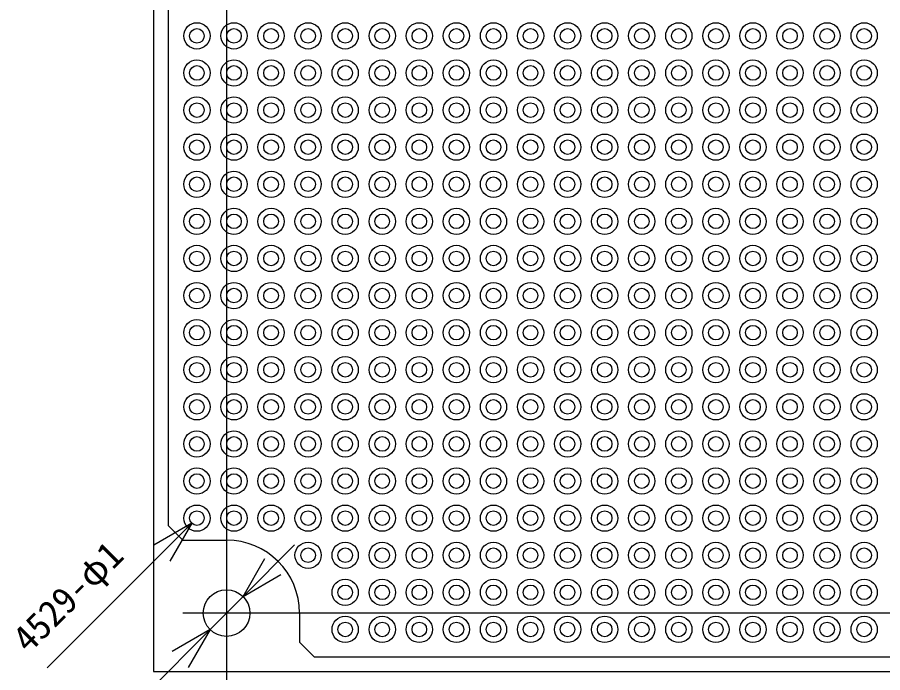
# Model space of a CAD drawing. Units: millimetres on the paper. Extents: x -95 to 95, y -138 to 138.
# Drawn here: x -61.8 to -2.5, y -44.1 to 0.8 of the extents above; entities that cross this region are included whole.
import ezdxf
from ezdxf.enums import TextEntityAlignment as Align

# ---------------------------------------------------------------- set-up
doc = ezdxf.new("R2010")
doc.units = ezdxf.units.MM
doc.layers.add('0-0', color=4, linetype='Continuous')
doc.layers.add('0-1', color=7, linetype='Continuous')
doc.styles.add('ＭＳ ゴシック', font='')
doc.styles.get('ＭＳ ゴシック').set_extended_font_data('MS Gothic')

msp = doc.modelspace()

# ---------------------------------------------------------------- linework, layer by layer
at = {"layer": '0-0'}
for p, q in [((-47.5, 109), (-47.5, -56.6)), ((-46.369, -38.869), (-43.771, -37.369)), ((-46.369, -38.869), (-48.631, -41.131)), ((57.5, -40), (-50.5, -40)), ((-48.631, -41.131), (-59.521, -52.021)), ((-48.631, -41.131), (-51.229, -42.631)), ((-48.631, -41.131), (-50.131, -43.729))]:
    msp.add_line(p, q, dxfattribs=at)
msp.add_lwpolyline([(-42.833, -35.333), (-46.369, -38.869), (-44.869, -36.271)], dxfattribs=at)
at = {"layer": '0-1'}
for p, q in [((-51.5, 94), (-51.5, -34)), ((-51.5, -34), (-50.5, -35)), ((-50.5, -35), (-47.5, -35)), ((-42.5, -40), (-42.5, -42)), ((-42.5, -42), (-41.5, -43)), ((-41.5, -43), (41.5, -43))]:
    msp.add_line(p, q, dxfattribs=at)
at = {"layer": '0-1', "color": 4}
for q in [(-59.783, -43.753), (-52.482, -35.354), (-51.384, -36.452)]:
    msp.add_line((-49.884, -33.854), q, dxfattribs=at)
at = {"layer": '0-1'}
msp.add_lwpolyline([(-52.5, -44), (52.5, -44), (52.5, 104), (-52.5, 104)], close=True, dxfattribs=at)
for centre, radius in [((-49.53, -0.48), 0.9), ((-49.53, -0.48), 0.5), ((-46.99, -0.48), 0.9), ((-46.99, -0.48), 0.5), ((-44.45, -0.48), 0.9), ((-44.45, -0.48), 0.5), ((-41.91, -0.48), 0.9), ((-41.91, -0.48), 0.5), ((-39.37, -0.48), 0.9), ((-39.37, -0.48), 0.5), ((-36.83, -0.48), 0.9), ((-36.83, -0.48), 0.5), ((-34.29, -0.48), 0.9), ((-34.29, -0.48), 0.5), ((-31.75, -0.48), 0.9), ((-31.75, -0.48), 0.5), ((-29.21, -0.48), 0.9), ((-29.21, -0.48), 0.5), ((-26.67, -0.48), 0.9), ((-26.67, -0.48), 0.5), ((-24.13, -0.48), 0.9), ((-24.13, -0.48), 0.5), ((-21.59, -0.48), 0.9), ((-21.59, -0.48), 0.5), ((-19.05, -0.48), 0.9), ((-19.05, -0.48), 0.5), ((-16.51, -0.48), 0.9), ((-16.51, -0.48), 0.5), ((-13.97, -0.48), 0.9), ((-13.97, -0.48), 0.5), ((-11.43, -0.48), 0.9), ((-11.43, -0.48), 0.5), ((-8.89, -0.48), 0.9), ((-8.89, -0.48), 0.5), ((-6.35, -0.48), 0.9), ((-6.35, -0.48), 0.5), ((-3.81, -0.48), 0.9), ((-3.81, -0.48), 0.5), ((-49.53, -3.02), 0.9), ((-46.99, -3.02), 0.9), ((-44.45, -3.02), 0.9), ((-41.91, -3.02), 0.9), ((-39.37, -3.02), 0.9), ((-36.83, -3.02), 0.9), ((-34.29, -3.02), 0.9), ((-31.75, -3.02), 0.9), ((-29.21, -3.02), 0.9), ((-26.67, -3.02), 0.9), ((-24.13, -3.02), 0.9), ((-21.59, -3.02), 0.9), ((-19.05, -3.02), 0.9), ((-16.51, -3.02), 0.9), ((-13.97, -3.02), 0.9), ((-11.43, -3.02), 0.9), ((-8.89, -3.02), 0.9), ((-6.35, -3.02), 0.9), ((-3.81, -3.02), 0.9), ((-49.53, -3.02), 0.5), ((-46.99, -3.02), 0.5), ((-44.45, -3.02), 0.5), ((-41.91, -3.02), 0.5), ((-39.37, -3.02), 0.5), ((-36.83, -3.02), 0.5), ((-34.29, -3.02), 0.5), ((-31.75, -3.02), 0.5), ((-29.21, -3.02), 0.5), ((-26.67, -3.02), 0.5), ((-24.13, -3.02), 0.5), ((-21.59, -3.02), 0.5), ((-19.05, -3.02), 0.5), ((-16.51, -3.02), 0.5), ((-13.97, -3.02), 0.5), ((-11.43, -3.02), 0.5), ((-8.89, -3.02), 0.5), ((-6.35, -3.02), 0.5), ((-3.81, -3.02), 0.5), ((-49.53, -5.56), 0.9), ((-46.99, -5.56), 0.9), ((-44.45, -5.56), 0.9), ((-41.91, -5.56), 0.9), ((-39.37, -5.56), 0.9), ((-36.83, -5.56), 0.9), ((-34.29, -5.56), 0.9), ((-31.75, -5.56), 0.9), ((-29.21, -5.56), 0.9), ((-26.67, -5.56), 0.9), ((-24.13, -5.56), 0.9), ((-21.59, -5.56), 0.9), ((-19.05, -5.56), 0.9), ((-16.51, -5.56), 0.9), ((-13.97, -5.56), 0.9), ((-11.43, -5.56), 0.9), ((-8.89, -5.56), 0.9), ((-6.35, -5.56), 0.9), ((-3.81, -5.56), 0.9), ((-49.53, -5.56), 0.5), ((-46.99, -5.56), 0.5), ((-44.45, -5.56), 0.5), ((-41.91, -5.56), 0.5), ((-39.37, -5.56), 0.5), ((-36.83, -5.56), 0.5), ((-34.29, -5.56), 0.5), ((-31.75, -5.56), 0.5), ((-29.21, -5.56), 0.5), ((-26.67, -5.56), 0.5), ((-24.13, -5.56), 0.5), ((-21.59, -5.56), 0.5), ((-19.05, -5.56), 0.5), ((-16.51, -5.56), 0.5), ((-13.97, -5.56), 0.5), ((-11.43, -5.56), 0.5), ((-8.89, -5.56), 0.5), ((-6.35, -5.56), 0.5), ((-3.81, -5.56), 0.5), ((-49.53, -8.1), 0.9), ((-49.53, -8.1), 0.5), ((-46.99, -8.1), 0.9), ((-46.99, -8.1), 0.5), ((-44.45, -8.1), 0.9), ((-44.45, -8.1), 0.5), ((-41.91, -8.1), 0.9), ((-41.91, -8.1), 0.5), ((-39.37, -8.1), 0.9), ((-39.37, -8.1), 0.5), ((-36.83, -8.1), 0.9), ((-36.83, -8.1), 0.5), ((-34.29, -8.1), 0.9), ((-34.29, -8.1), 0.5), ((-31.75, -8.1), 0.9), ((-31.75, -8.1), 0.5), ((-29.21, -8.1), 0.9), ((-29.21, -8.1), 0.5), ((-26.67, -8.1), 0.9), ((-26.67, -8.1), 0.5), ((-24.13, -8.1), 0.9), ((-24.13, -8.1), 0.5), ((-21.59, -8.1), 0.9), ((-21.59, -8.1), 0.5), ((-19.05, -8.1), 0.9), ((-19.05, -8.1), 0.5), ((-16.51, -8.1), 0.9), ((-16.51, -8.1), 0.5), ((-13.97, -8.1), 0.9), ((-13.97, -8.1), 0.5), ((-11.43, -8.1), 0.9), ((-11.43, -8.1), 0.5), ((-8.89, -8.1), 0.9), ((-8.89, -8.1), 0.5), ((-6.35, -8.1), 0.9), ((-6.35, -8.1), 0.5), ((-3.81, -8.1), 0.9), ((-3.81, -8.1), 0.5), ((-49.53, -10.64), 0.9), ((-46.99, -10.64), 0.9), ((-44.45, -10.64), 0.9), ((-41.91, -10.64), 0.9), ((-39.37, -10.64), 0.9), ((-36.83, -10.64), 0.9), ((-34.29, -10.64), 0.9), ((-31.75, -10.64), 0.9), ((-29.21, -10.64), 0.9), ((-26.67, -10.64), 0.9), ((-24.13, -10.64), 0.9), ((-21.59, -10.64), 0.9), ((-19.05, -10.64), 0.9), ((-16.51, -10.64), 0.9), ((-13.97, -10.64), 0.9), ((-11.43, -10.64), 0.9), ((-8.89, -10.64), 0.9), ((-6.35, -10.64), 0.9), ((-3.81, -10.64), 0.9), ((-49.53, -10.64), 0.5), ((-46.99, -10.64), 0.5), ((-44.45, -10.64), 0.5), ((-41.91, -10.64), 0.5), ((-39.37, -10.64), 0.5), ((-36.83, -10.64), 0.5), ((-34.29, -10.64), 0.5), ((-31.75, -10.64), 0.5), ((-29.21, -10.64), 0.5), ((-26.67, -10.64), 0.5), ((-24.13, -10.64), 0.5), ((-21.59, -10.64), 0.5), ((-19.05, -10.64), 0.5), ((-16.51, -10.64), 0.5), ((-13.97, -10.64), 0.5), ((-11.43, -10.64), 0.5), ((-8.89, -10.64), 0.5), ((-6.35, -10.64), 0.5), ((-3.81, -10.64), 0.5), ((-49.53, -13.18), 0.9), ((-46.99, -13.18), 0.9), ((-44.45, -13.18), 0.9), ((-41.91, -13.18), 0.9), ((-39.37, -13.18), 0.9), ((-36.83, -13.18), 0.9), ((-34.29, -13.18), 0.9), ((-31.75, -13.18), 0.9), ((-29.21, -13.18), 0.9), ((-26.67, -13.18), 0.9), ((-24.13, -13.18), 0.9), ((-21.59, -13.18), 0.9), ((-19.05, -13.18), 0.9), ((-16.51, -13.18), 0.9), ((-13.97, -13.18), 0.9), ((-11.43, -13.18), 0.9), ((-8.89, -13.18), 0.9), ((-6.35, -13.18), 0.9), ((-3.81, -13.18), 0.9), ((-49.53, -13.18), 0.5), ((-46.99, -13.18), 0.5), ((-44.45, -13.18), 0.5), ((-41.91, -13.18), 0.5), ((-39.37, -13.18), 0.5), ((-36.83, -13.18), 0.5), ((-34.29, -13.18), 0.5), ((-31.75, -13.18), 0.5), ((-29.21, -13.18), 0.5), ((-26.67, -13.18), 0.5), ((-24.13, -13.18), 0.5), ((-21.59, -13.18), 0.5), ((-19.05, -13.18), 0.5), ((-16.51, -13.18), 0.5), ((-13.97, -13.18), 0.5), ((-11.43, -13.18), 0.5), ((-8.89, -13.18), 0.5), ((-6.35, -13.18), 0.5), ((-3.81, -13.18), 0.5), ((-49.53, -15.72), 0.9), ((-46.99, -15.72), 0.9), ((-44.45, -15.72), 0.9), ((-41.91, -15.72), 0.9), ((-39.37, -15.72), 0.9), ((-36.83, -15.72), 0.9), ((-34.29, -15.72), 0.9), ((-31.75, -15.72), 0.9), ((-29.21, -15.72), 0.9), ((-26.67, -15.72), 0.9), ((-24.13, -15.72), 0.9), ((-21.59, -15.72), 0.9), ((-19.05, -15.72), 0.9), ((-16.51, -15.72), 0.9), ((-13.97, -15.72), 0.9), ((-11.43, -15.72), 0.9), ((-8.89, -15.72), 0.9), ((-6.35, -15.72), 0.9), ((-3.81, -15.72), 0.9), ((-49.53, -15.72), 0.5), ((-46.99, -15.72), 0.5), ((-44.45, -15.72), 0.5), ((-41.91, -15.72), 0.5), ((-39.37, -15.72), 0.5), ((-36.83, -15.72), 0.5), ((-34.29, -15.72), 0.5), ((-31.75, -15.72), 0.5), ((-29.21, -15.72), 0.5), ((-26.67, -15.72), 0.5), ((-24.13, -15.72), 0.5), ((-21.59, -15.72), 0.5), ((-19.05, -15.72), 0.5), ((-16.51, -15.72), 0.5), ((-13.97, -15.72), 0.5), ((-11.43, -15.72), 0.5), ((-8.89, -15.72), 0.5), ((-6.35, -15.72), 0.5), ((-3.81, -15.72), 0.5), ((-49.53, -18.26), 0.9), ((-49.53, -18.26), 0.5), ((-46.99, -18.26), 0.9), ((-46.99, -18.26), 0.5), ((-44.45, -18.26), 0.9), ((-44.45, -18.26), 0.5), ((-41.91, -18.26), 0.9), ((-41.91, -18.26), 0.5), ((-39.37, -18.26), 0.9), ((-39.37, -18.26), 0.5), ((-36.83, -18.26), 0.9), ((-36.83, -18.26), 0.5), ((-34.29, -18.26), 0.9), ((-34.29, -18.26), 0.5), ((-31.75, -18.26), 0.9), ((-31.75, -18.26), 0.5), ((-29.21, -18.26), 0.9), ((-29.21, -18.26), 0.5), ((-26.67, -18.26), 0.9), ((-26.67, -18.26), 0.5), ((-24.13, -18.26), 0.9), ((-24.13, -18.26), 0.5), ((-21.59, -18.26), 0.9), ((-21.59, -18.26), 0.5), ((-19.05, -18.26), 0.9), ((-19.05, -18.26), 0.5), ((-16.51, -18.26), 0.9), ((-16.51, -18.26), 0.5), ((-13.97, -18.26), 0.9), ((-13.97, -18.26), 0.5), ((-11.43, -18.26), 0.9), ((-11.43, -18.26), 0.5), ((-8.89, -18.26), 0.9), ((-8.89, -18.26), 0.5), ((-6.35, -18.26), 0.9), ((-6.35, -18.26), 0.5), ((-3.81, -18.26), 0.9), ((-3.81, -18.26), 0.5), ((-49.53, -20.8), 0.9), ((-46.99, -20.8), 0.9), ((-44.45, -20.8), 0.9), ((-41.91, -20.8), 0.9), ((-39.37, -20.8), 0.9), ((-36.83, -20.8), 0.9), ((-34.29, -20.8), 0.9), ((-31.75, -20.8), 0.9), ((-29.21, -20.8), 0.9), ((-26.67, -20.8), 0.9), ((-24.13, -20.8), 0.9), ((-21.59, -20.8), 0.9), ((-19.05, -20.8), 0.9), ((-16.51, -20.8), 0.9), ((-13.97, -20.8), 0.9), ((-11.43, -20.8), 0.9), ((-8.89, -20.8), 0.9), ((-6.35, -20.8), 0.9), ((-3.81, -20.8), 0.9), ((-49.53, -20.8), 0.5), ((-46.99, -20.8), 0.5), ((-44.45, -20.8), 0.5), ((-41.91, -20.8), 0.5), ((-39.37, -20.8), 0.5), ((-36.83, -20.8), 0.5), ((-34.29, -20.8), 0.5), ((-31.75, -20.8), 0.5), ((-29.21, -20.8), 0.5), ((-26.67, -20.8), 0.5), ((-24.13, -20.8), 0.5), ((-21.59, -20.8), 0.5), ((-19.05, -20.8), 0.5), ((-16.51, -20.8), 0.5), ((-13.97, -20.8), 0.5), ((-11.43, -20.8), 0.5), ((-8.89, -20.8), 0.5), ((-6.35, -20.8), 0.5), ((-3.81, -20.8), 0.5), ((-49.53, -23.34), 0.9), ((-46.99, -23.34), 0.9), ((-44.45, -23.34), 0.9), ((-41.91, -23.34), 0.9), ((-39.37, -23.34), 0.9), ((-36.83, -23.34), 0.9), ((-34.29, -23.34), 0.9), ((-31.75, -23.34), 0.9), ((-29.21, -23.34), 0.9), ((-26.67, -23.34), 0.9), ((-24.13, -23.34), 0.9), ((-21.59, -23.34), 0.9), ((-19.05, -23.34), 0.9), ((-16.51, -23.34), 0.9), ((-13.97, -23.34), 0.9), ((-11.43, -23.34), 0.9), ((-8.89, -23.34), 0.9), ((-6.35, -23.34), 0.9), ((-3.81, -23.34), 0.9), ((-49.53, -23.34), 0.5), ((-46.99, -23.34), 0.5), ((-44.45, -23.34), 0.5), ((-41.91, -23.34), 0.5), ((-39.37, -23.34), 0.5), ((-36.83, -23.34), 0.5), ((-34.29, -23.34), 0.5), ((-31.75, -23.34), 0.5), ((-29.21, -23.34), 0.5), ((-26.67, -23.34), 0.5), ((-24.13, -23.34), 0.5), ((-21.59, -23.34), 0.5), ((-19.05, -23.34), 0.5), ((-16.51, -23.34), 0.5), ((-13.97, -23.34), 0.5), ((-11.43, -23.34), 0.5), ((-8.89, -23.34), 0.5), ((-6.35, -23.34), 0.5), ((-3.81, -23.34), 0.5), ((-49.53, -25.88), 0.9), ((-49.53, -25.88), 0.5), ((-46.99, -25.88), 0.9), ((-46.99, -25.88), 0.5), ((-44.45, -25.88), 0.9), ((-44.45, -25.88), 0.5), ((-41.91, -25.88), 0.9), ((-41.91, -25.88), 0.5), ((-39.37, -25.88), 0.9), ((-39.37, -25.88), 0.5), ((-36.83, -25.88), 0.9), ((-36.83, -25.88), 0.5), ((-34.29, -25.88), 0.9), ((-34.29, -25.88), 0.5), ((-31.75, -25.88), 0.9), ((-31.75, -25.88), 0.5), ((-29.21, -25.88), 0.9), ((-29.21, -25.88), 0.5), ((-26.67, -25.88), 0.9), ((-26.67, -25.88), 0.5), ((-24.13, -25.88), 0.9), ((-24.13, -25.88), 0.5), ((-21.59, -25.88), 0.9), ((-21.59, -25.88), 0.5), ((-19.05, -25.88), 0.9), ((-19.05, -25.88), 0.5), ((-16.51, -25.88), 0.9), ((-16.51, -25.88), 0.5), ((-13.97, -25.88), 0.9), ((-13.97, -25.88), 0.5), ((-11.43, -25.88), 0.9), ((-11.43, -25.88), 0.5), ((-8.89, -25.88), 0.9), ((-8.89, -25.88), 0.5), ((-6.35, -25.88), 0.9), ((-6.35, -25.88), 0.5), ((-3.81, -25.88), 0.9), ((-3.81, -25.88), 0.5), ((-49.53, -28.42), 0.9), ((-46.99, -28.42), 0.9), ((-44.45, -28.42), 0.9), ((-41.91, -28.42), 0.9), ((-39.37, -28.42), 0.9), ((-36.83, -28.42), 0.9), ((-34.29, -28.42), 0.9), ((-31.75, -28.42), 0.9), ((-29.21, -28.42), 0.9), ((-26.67, -28.42), 0.9), ((-24.13, -28.42), 0.9), ((-21.59, -28.42), 0.9), ((-19.05, -28.42), 0.9), ((-16.51, -28.42), 0.9), ((-13.97, -28.42), 0.9), ((-11.43, -28.42), 0.9), ((-8.89, -28.42), 0.9), ((-6.35, -28.42), 0.9), ((-3.81, -28.42), 0.9), ((-49.53, -28.42), 0.5), ((-46.99, -28.42), 0.5), ((-44.45, -28.42), 0.5), ((-41.91, -28.42), 0.5), ((-39.37, -28.42), 0.5), ((-36.83, -28.42), 0.5), ((-34.29, -28.42), 0.5), ((-31.75, -28.42), 0.5), ((-29.21, -28.42), 0.5), ((-26.67, -28.42), 0.5), ((-24.13, -28.42), 0.5), ((-21.59, -28.42), 0.5), ((-19.05, -28.42), 0.5), ((-16.51, -28.42), 0.5), ((-13.97, -28.42), 0.5), ((-11.43, -28.42), 0.5), ((-8.89, -28.42), 0.5), ((-6.35, -28.42), 0.5), ((-3.81, -28.42), 0.5), ((-49.53, -30.96), 0.9), ((-46.99, -30.96), 0.9), ((-44.45, -30.96), 0.9), ((-41.91, -30.96), 0.9), ((-39.37, -30.96), 0.9), ((-36.83, -30.96), 0.9), ((-34.29, -30.96), 0.9), ((-31.75, -30.96), 0.9), ((-29.21, -30.96), 0.9), ((-26.67, -30.96), 0.9), ((-24.13, -30.96), 0.9), ((-21.59, -30.96), 0.9), ((-19.05, -30.96), 0.9), ((-16.51, -30.96), 0.9), ((-13.97, -30.96), 0.9), ((-11.43, -30.96), 0.9), ((-8.89, -30.96), 0.9), ((-6.35, -30.96), 0.9), ((-3.81, -30.96), 0.9), ((-49.53, -30.96), 0.5), ((-46.99, -30.96), 0.5), ((-44.45, -30.96), 0.5), ((-41.91, -30.96), 0.5), ((-39.37, -30.96), 0.5), ((-36.83, -30.96), 0.5), ((-34.29, -30.96), 0.5), ((-31.75, -30.96), 0.5), ((-29.21, -30.96), 0.5), ((-26.67, -30.96), 0.5), ((-24.13, -30.96), 0.5), ((-21.59, -30.96), 0.5), ((-19.05, -30.96), 0.5), ((-16.51, -30.96), 0.5), ((-13.97, -30.96), 0.5), ((-11.43, -30.96), 0.5), ((-8.89, -30.96), 0.5), ((-6.35, -30.96), 0.5), ((-3.81, -30.96), 0.5), ((-49.53, -33.5), 0.9), ((-46.99, -33.5), 0.9), ((-44.45, -33.5), 0.9), ((-41.91, -33.5), 0.9), ((-39.37, -33.5), 0.9), ((-36.83, -33.5), 0.9), ((-34.29, -33.5), 0.9), ((-31.75, -33.5), 0.9), ((-29.21, -33.5), 0.9), ((-26.67, -33.5), 0.9), ((-24.13, -33.5), 0.9), ((-21.59, -33.5), 0.9), ((-19.05, -33.5), 0.9), ((-16.51, -33.5), 0.9), ((-13.97, -33.5), 0.9), ((-11.43, -33.5), 0.9), ((-8.89, -33.5), 0.9), ((-6.35, -33.5), 0.9), ((-3.81, -33.5), 0.9), ((-49.53, -33.5), 0.5), ((-46.99, -33.5), 0.5), ((-44.45, -33.5), 0.5), ((-41.91, -33.5), 0.5), ((-39.37, -33.5), 0.5), ((-36.83, -33.5), 0.5), ((-34.29, -33.5), 0.5), ((-31.75, -33.5), 0.5), ((-29.21, -33.5), 0.5), ((-26.67, -33.5), 0.5), ((-24.13, -33.5), 0.5), ((-21.59, -33.5), 0.5), ((-19.05, -33.5), 0.5), ((-16.51, -33.5), 0.5), ((-13.97, -33.5), 0.5), ((-11.43, -33.5), 0.5), ((-8.89, -33.5), 0.5), ((-6.35, -33.5), 0.5), ((-3.81, -33.5), 0.5), ((-41.91, -36.04), 0.9), ((-41.91, -36.04), 0.5), ((-39.37, -36.04), 0.9), ((-39.37, -36.04), 0.5), ((-36.83, -36.04), 0.9), ((-36.83, -36.04), 0.5), ((-34.29, -36.04), 0.9), ((-34.29, -36.04), 0.5), ((-31.75, -36.04), 0.9), ((-31.75, -36.04), 0.5), ((-29.21, -36.04), 0.9), ((-29.21, -36.04), 0.5), ((-26.67, -36.04), 0.9), ((-26.67, -36.04), 0.5), ((-24.13, -36.04), 0.9), ((-24.13, -36.04), 0.5), ((-21.59, -36.04), 0.9), ((-21.59, -36.04), 0.5), ((-19.05, -36.04), 0.9), ((-19.05, -36.04), 0.5), ((-16.51, -36.04), 0.9), ((-16.51, -36.04), 0.5), ((-13.97, -36.04), 0.9), ((-13.97, -36.04), 0.5), ((-11.43, -36.04), 0.9), ((-11.43, -36.04), 0.5), ((-8.89, -36.04), 0.9), ((-8.89, -36.04), 0.5), ((-6.35, -36.04), 0.9), ((-6.35, -36.04), 0.5), ((-3.81, -36.04), 0.9), ((-3.81, -36.04), 0.5), ((-39.37, -38.58), 0.9), ((-36.83, -38.58), 0.9), ((-34.29, -38.58), 0.9), ((-31.75, -38.58), 0.9), ((-29.21, -38.58), 0.9), ((-26.67, -38.58), 0.9), ((-24.13, -38.58), 0.9), ((-21.59, -38.58), 0.9), ((-19.05, -38.58), 0.9), ((-16.51, -38.58), 0.9), ((-13.97, -38.58), 0.9), ((-11.43, -38.58), 0.9), ((-8.89, -38.58), 0.9), ((-6.35, -38.58), 0.9), ((-3.81, -38.58), 0.9), ((-47.5, -40), 1.6), ((-39.37, -38.58), 0.5), ((-36.83, -38.58), 0.5), ((-34.29, -38.58), 0.5), ((-31.75, -38.58), 0.5), ((-29.21, -38.58), 0.5), ((-26.67, -38.58), 0.5), ((-24.13, -38.58), 0.5), ((-21.59, -38.58), 0.5), ((-19.05, -38.58), 0.5), ((-16.51, -38.58), 0.5), ((-13.97, -38.58), 0.5), ((-11.43, -38.58), 0.5), ((-8.89, -38.58), 0.5), ((-6.35, -38.58), 0.5), ((-3.81, -38.58), 0.5), ((-39.37, -41.12), 0.9), ((-36.83, -41.12), 0.9), ((-34.29, -41.12), 0.9), ((-31.75, -41.12), 0.9), ((-29.21, -41.12), 0.9), ((-26.67, -41.12), 0.9), ((-24.13, -41.12), 0.9), ((-21.59, -41.12), 0.9), ((-19.05, -41.12), 0.9), ((-16.51, -41.12), 0.9), ((-13.97, -41.12), 0.9), ((-11.43, -41.12), 0.9), ((-8.89, -41.12), 0.9), ((-6.35, -41.12), 0.9), ((-3.81, -41.12), 0.9), ((-39.37, -41.12), 0.5), ((-36.83, -41.12), 0.5), ((-34.29, -41.12), 0.5), ((-31.75, -41.12), 0.5), ((-29.21, -41.12), 0.5), ((-26.67, -41.12), 0.5), ((-24.13, -41.12), 0.5), ((-21.59, -41.12), 0.5), ((-19.05, -41.12), 0.5), ((-16.51, -41.12), 0.5), ((-13.97, -41.12), 0.5), ((-11.43, -41.12), 0.5), ((-8.89, -41.12), 0.5), ((-6.35, -41.12), 0.5), ((-3.81, -41.12), 0.5)]:
    msp.add_circle(centre, radius, dxfattribs=at)
msp.add_arc((-47.5, -40), 5, 0, 90, dxfattribs=at)

# ---------------------------------------------------------------- texts
at = {"layer": '0-1', "color": 4, "style": 'ＭＳ ゴシック'}
msp.add_text('4529-φ1', height=1.833, rotation=45, dxfattribs=at).set_placement((-60.667, -43.223), align=Align.BOTTOM_LEFT)

doc.saveas('drawing.dxf')
